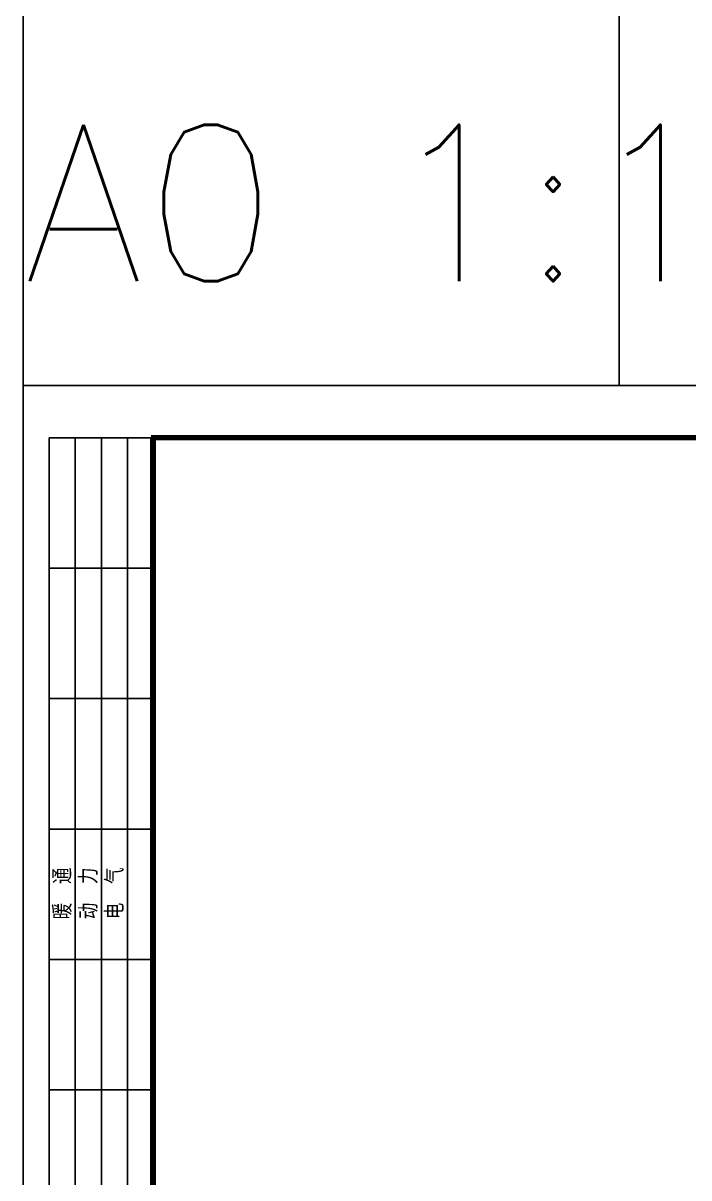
# Model space of a CAD drawing. Extents: x 0 to 2972856, y -1269770 to 0.
# Drawn here: x 2649646 to 2668788, y -1151961 to -1118758 of the extents above; entities that cross this region are included whole.
import ezdxf
from ezdxf.enums import TextEntityAlignment as Align

# ---------------------------------------------------------------- set-up
doc = ezdxf.new("R2010")
doc.units = 0
doc.header["$LTSCALE"] = 1000
doc.linetypes.add('接地线', pattern=[1.35002, 0.5, -1e-05, 1e-05, 0.5, -0.125, 0.1, -0.125])
for name, color, linetype in [('BTTK', 7, 'Continuous'), ('PUB_TITLE', 7, 'Continuous'), ('电-线路-接地网', 6, '接地线')]:
    doc.layers.add(name, color=color, linetype=linetype)
doc.layers.add('yichutu', color=7, linetype='Continuous', true_color=0xffffff, plot=False)
doc.styles.add('_TEL_DIM', font='SIMPLEX', dxfattribs={"width": 0.8, "height": 3.5, "bigfont": 'HZTXT'})
doc.styles.add('HZ(TK)', font='geniso.shx', dxfattribs={"width": 0.9, "bigfont": 'hztxt.shx'})

# ---------------------------------------------------------------- blocks, each defined once
blk = doc.blocks.new('vhtemplate_2020年新竖式图框_A0')
at = {"layer": 'PUB_TITLE'}
for p, q in [((5, 631), (5, 831)), ((5, 831), (25, 831)), ((10, 831), (10, 631)), ((15, 831), (15, 631)), ((20, 831), (20, 631)), ((24.5, 831), (24.5, 631)), ((25, 831), (25, 631)), ((25, 806), (5, 806)), ((25, 781), (5, 781)), ((25, 756), (5, 756)), ((25, 731), (5, 731)), ((25, 706), (5, 706))]:
    blk.add_line(p, q, dxfattribs=at)
at = {"layer": 'PUB_TITLE', "color": 7}
blk.add_lwpolyline([(0, 0), (1189, 0), (1189, 841), (0, 841)], close=True, dxfattribs=at)
at = {"layer": 'PUB_TITLE', "const_width": 1}
blk.add_lwpolyline([(25, 10), (1179, 10), (1179, 831), (25, 831)], close=True, dxfattribs=at)
at = {"layer": 'BTTK', "color": 4, "style": 'HZ(TK)', "width": 0.9}
for tag, p in [('合作单位', (1144, 743.5)), ('建设单位', (1144, 209.5)), ('工程名称', (1144, 176.5)), ('子项名称', (1154, 160)), ('图纸名称', (1144, 141))]:
    blk.add_attdef(tag, text='', height=3.5, dxfattribs=at).set_placement(p, align=Align.MIDDLE_CENTER)
for tag, p in [('注册证书号', (1156.5, 309.01)), ('注册印章号', (1156.5, 301.01)), ('设计号', (1154, 193)), ('图别', (1137.75, 34)), ('图号', (1170.25, 34)), ('版本号', (1137.75, 26)), ('日期', (1170.25, 26))]:
    blk.add_attdef(tag, text='', height=3.5, dxfattribs=at).set_placement(p, align=Align.MIDDLE)
at = {"layer": 'PUB_TITLE', "style": 'HZ(TK)', "width": 0.9}
for s, p in [('暖  通', (9.32, 738.72)), ('动  力', (14.32, 738.72)), ('电  气', (19.32, 738.72))]:
    blk.add_text(s, height=3.5, rotation=90, dxfattribs=at).set_placement(p)
blk = doc.blocks.new('yct-1189-841-178350-126150-150-0.0')
at = {"layer": 'yichutu', "color": 7, "linetype": 'ByBlock', "true_color": 0xffffff}
blk.add_lwpolyline([(0, 0), (0, 126150), (178350, 126150), (178350, 0)], close=True, dxfattribs=at)
at = {"layer": 'yichutu', "color": 7, "linetype": 'ByBlock', "true_color": 0xffffff, "style": '_TEL_DIM'}
blk.add_text('A0 1:150', height=4500, dxfattribs=at).set_placement((0, 129150))

msp = doc.modelspace()

# ---------------------------------------------------------------- linework, layer by layer
at = {"layer": '电-线路-接地网', "linetype": 'ByBlock'}
msp.add_lwpolyline([(2649646, -1114739), (2666786, -1114739), (2666786, -1129180), (2649646, -1129180)], close=True, dxfattribs=at)

# ---------------------------------------------------------------- block references
at = {"layer": 'yichutu', "linetype": 'ByBlock'}
msp.add_blockref('yct-1189-841-178350-126150-150-0.0', (2649646, -1255330), dxfattribs=at)
at = {"layer": '电-线路-接地网', "linetype": 'ByBlock', "xscale": 150, "yscale": 150, "zscale": 150}
msp.add_blockref('vhtemplate_2020年新竖式图框_A0', (2649646, -1255330), dxfattribs=at)

doc.saveas('drawing.dxf')
